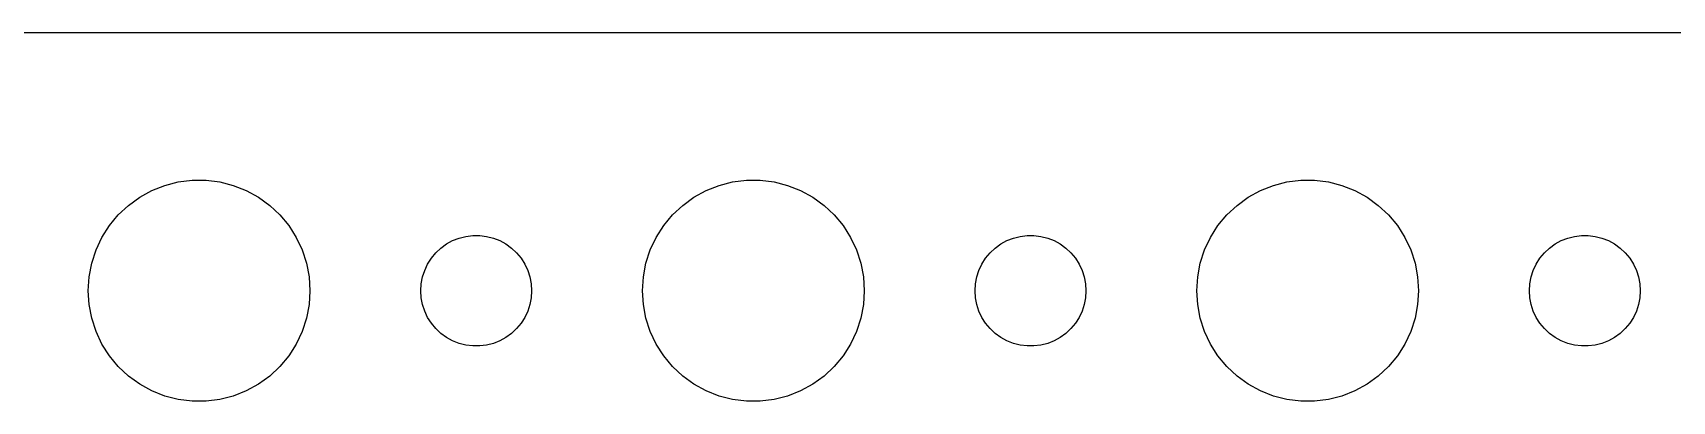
# Model space of a CAD drawing. Header units: metres. Extents: x -172 to 172, y -37 to 37.
# Drawn here: x 85.5 to 129.87, y 27.01 to 36.99 of the extents above; entities that cross this region are included whole.
import ezdxf

# ---------------------------------------------------------------- set-up
doc = ezdxf.new("R2010")
doc.units = ezdxf.units.M

msp = doc.modelspace()

# ---------------------------------------------------------------- linework, layer by layer
for p, q in [((167.314, 36.9901), (-167.314, 36.9901)), ((88.7227, 32.7145), (89.073, 32.8532)), ((89.073, 32.8532), (89.4379, 32.9469)), ((89.4379, 32.9469), (89.8116, 32.9941)), ((89.8116, 32.9941), (90.1884, 32.9941)), ((90.1884, 32.9941), (90.5621, 32.9469)), ((90.5621, 32.9469), (90.927, 32.8532)), ((90.927, 32.8532), (91.2773, 32.7145)), ((103.723, 32.7145), (104.073, 32.8532)), ((104.073, 32.8532), (104.438, 32.9469)), ((104.438, 32.9469), (104.812, 32.9941)), ((104.812, 32.9941), (105.188, 32.9941)), ((105.188, 32.9941), (105.562, 32.9469)), ((105.562, 32.9469), (105.927, 32.8532)), ((105.927, 32.8532), (106.277, 32.7145)), ((118.723, 32.7145), (119.073, 32.8532)), ((119.073, 32.8532), (119.438, 32.9469)), ((119.438, 32.9469), (119.812, 32.9941)), ((119.812, 32.9941), (120.188, 32.9941)), ((120.188, 32.9941), (120.562, 32.9469)), ((120.562, 32.9469), (120.927, 32.8532)), ((120.927, 32.8532), (121.277, 32.7145)), ((88.0877, 32.3115), (88.3925, 32.533)), ((88.3925, 32.533), (88.7227, 32.7145)), ((91.2773, 32.7145), (91.6075, 32.533)), ((91.6075, 32.533), (91.9123, 32.3115)), ((103.088, 32.3115), (103.393, 32.533)), ((103.393, 32.533), (103.723, 32.7145)), ((106.277, 32.7145), (106.607, 32.533)), ((106.607, 32.533), (106.912, 32.3115)), ((118.088, 32.3115), (118.393, 32.533)), ((118.393, 32.533), (118.723, 32.7145)), ((121.277, 32.7145), (121.607, 32.533)), ((121.607, 32.533), (121.912, 32.3115)), ((87.573, 31.7634), (87.8131, 32.0536)), ((87.8131, 32.0536), (88.0877, 32.3115)), ((91.9123, 32.3115), (92.1869, 32.0536)), ((92.1869, 32.0536), (92.427, 31.7634)), ((102.573, 31.7634), (102.813, 32.0536)), ((102.813, 32.0536), (103.088, 32.3115)), ((106.912, 32.3115), (107.187, 32.0536)), ((107.187, 32.0536), (107.427, 31.7634)), ((117.573, 31.7634), (117.813, 32.0536)), ((117.813, 32.0536), (118.088, 32.3115)), ((121.912, 32.3115), (122.187, 32.0536)), ((122.187, 32.0536), (122.427, 31.7634)), ((87.3711, 31.4453), (87.573, 31.7634)), ((92.427, 31.7634), (92.6289, 31.4453)), ((102.371, 31.4453), (102.573, 31.7634)), ((107.427, 31.7634), (107.629, 31.4453)), ((117.371, 31.4453), (117.573, 31.7634)), ((122.427, 31.7634), (122.629, 31.4453)), ((87.0943, 30.7461), (87.2107, 31.1044)), ((87.2107, 31.1044), (87.3711, 31.4453)), ((92.6289, 31.4453), (92.7893, 31.1044)), ((92.7893, 31.1044), (92.9057, 30.7461)), ((96.4065, 31.0268), (96.5439, 31.1558)), ((96.5439, 31.1558), (96.6963, 31.2665)), ((96.6963, 31.2665), (96.8613, 31.3572)), ((96.8613, 31.3572), (97.0365, 31.4266)), ((97.0365, 31.4266), (97.2189, 31.4734)), ((97.2189, 31.4734), (97.4058, 31.497)), ((97.4058, 31.497), (97.5942, 31.497)), ((97.5942, 31.497), (97.7811, 31.4734)), ((97.7811, 31.4734), (97.9635, 31.4266)), ((97.9635, 31.4266), (98.1387, 31.3572)), ((98.1387, 31.3572), (98.3037, 31.2665)), ((98.3037, 31.2665), (98.4561, 31.1558)), ((98.4561, 31.1558), (98.5934, 31.0268)), ((102.094, 30.7461), (102.211, 31.1044)), ((102.211, 31.1044), (102.371, 31.4453)), ((107.629, 31.4453), (107.789, 31.1044)), ((107.789, 31.1044), (107.906, 30.7461)), ((111.407, 31.0268), (111.544, 31.1558)), ((111.544, 31.1558), (111.696, 31.2665)), ((111.696, 31.2665), (111.861, 31.3572)), ((111.861, 31.3572), (112.036, 31.4266)), ((112.036, 31.4266), (112.219, 31.4734)), ((112.219, 31.4734), (112.406, 31.497)), ((112.406, 31.497), (112.594, 31.497)), ((112.594, 31.497), (112.781, 31.4734)), ((112.781, 31.4734), (112.964, 31.4266)), ((112.964, 31.4266), (113.139, 31.3572)), ((113.139, 31.3572), (113.304, 31.2665)), ((113.304, 31.2665), (113.456, 31.1558)), ((113.456, 31.1558), (113.593, 31.0268)), ((117.094, 30.7461), (117.211, 31.1044)), ((117.211, 31.1044), (117.371, 31.4453)), ((122.629, 31.4453), (122.789, 31.1044)), ((122.789, 31.1044), (122.906, 30.7461)), ((126.407, 31.0268), (126.544, 31.1558)), ((126.544, 31.1558), (126.696, 31.2665)), ((126.696, 31.2665), (126.861, 31.3572)), ((126.861, 31.3572), (127.036, 31.4266)), ((127.036, 31.4266), (127.219, 31.4734)), ((127.219, 31.4734), (127.406, 31.497)), ((127.406, 31.497), (127.594, 31.497)), ((127.594, 31.497), (127.781, 31.4734)), ((127.781, 31.4734), (127.964, 31.4266)), ((127.964, 31.4266), (128.139, 31.3572)), ((128.139, 31.3572), (128.304, 31.2665)), ((128.304, 31.2665), (128.456, 31.1558)), ((128.456, 31.1558), (128.593, 31.0268)), ((87.0237, 30.376), (87.0943, 30.7461)), ((92.9057, 30.7461), (92.9763, 30.376)), ((96.1053, 30.5522), (96.1855, 30.7226)), ((96.1855, 30.7226), (96.2865, 30.8817)), ((96.2865, 30.8817), (96.4065, 31.0268)), ((98.5934, 31.0268), (98.7135, 30.8817)), ((98.7135, 30.8817), (98.8145, 30.7226)), ((98.8145, 30.7226), (98.8947, 30.5522)), ((102.024, 30.376), (102.094, 30.7461)), ((107.906, 30.7461), (107.976, 30.376)), ((111.105, 30.5522), (111.186, 30.7226)), ((111.186, 30.7226), (111.286, 30.8817)), ((111.286, 30.8817), (111.407, 31.0268)), ((113.593, 31.0268), (113.714, 30.8817)), ((113.714, 30.8817), (113.814, 30.7226)), ((113.814, 30.7226), (113.895, 30.5522)), ((117.024, 30.376), (117.094, 30.7461)), ((122.906, 30.7461), (122.976, 30.376)), ((126.105, 30.5522), (126.186, 30.7226)), ((126.186, 30.7226), (126.286, 30.8817)), ((126.286, 30.8817), (126.407, 31.0268)), ((128.593, 31.0268), (128.714, 30.8817)), ((128.714, 30.8817), (128.814, 30.7226)), ((128.814, 30.7226), (128.895, 30.5522)), ((87, 30), (87.0237, 30.376)), ((92.9763, 30.376), (93, 30)), ((96, 30), (96.0118, 30.188)), ((96.0118, 30.188), (96.0471, 30.373)), ((96.0471, 30.373), (96.1053, 30.5522)), ((98.8947, 30.5522), (98.9529, 30.373)), ((98.9529, 30.373), (98.9882, 30.188)), ((98.9882, 30.188), (99, 30)), ((102, 30), (102.024, 30.376)), ((107.976, 30.376), (108, 30)), ((111, 30), (111.012, 30.188)), ((111.012, 30.188), (111.047, 30.373)), ((111.047, 30.373), (111.105, 30.5522)), ((113.895, 30.5522), (113.953, 30.373)), ((113.953, 30.373), (113.988, 30.188)), ((113.988, 30.188), (114, 30)), ((117, 30), (117.024, 30.376)), ((122.976, 30.376), (123, 30)), ((126, 30), (126.012, 30.188)), ((126.012, 30.188), (126.047, 30.373)), ((126.047, 30.373), (126.105, 30.5522)), ((128.895, 30.5522), (128.953, 30.373)), ((128.953, 30.373), (128.988, 30.188)), ((128.988, 30.188), (129, 30)), ((87.0237, 29.624), (87, 30)), ((93, 30), (92.9763, 29.624)), ((96.0118, 29.812), (96, 30)), ((96.0471, 29.627), (96.0118, 29.812)), ((98.9882, 29.812), (98.9529, 29.627)), ((99, 30), (98.9882, 29.812)), ((102.024, 29.624), (102, 30)), ((108, 30), (107.976, 29.624)), ((111.012, 29.812), (111, 30)), ((111.047, 29.627), (111.012, 29.812)), ((113.988, 29.812), (113.953, 29.627)), ((114, 30), (113.988, 29.812)), ((117.024, 29.624), (117, 30)), ((123, 30), (122.976, 29.624)), ((126.012, 29.812), (126, 30)), ((126.047, 29.627), (126.012, 29.812)), ((128.988, 29.812), (128.953, 29.627)), ((129, 30), (128.988, 29.812)), ((87.0943, 29.2539), (87.0237, 29.624)), ((92.9763, 29.624), (92.9057, 29.2539)), ((96.1053, 29.4478), (96.0471, 29.627)), ((96.1855, 29.2774), (96.1053, 29.4478)), ((98.8947, 29.4478), (98.8145, 29.2774)), ((98.9529, 29.627), (98.8947, 29.4478)), ((102.094, 29.2539), (102.024, 29.624)), ((107.976, 29.624), (107.906, 29.2539)), ((111.105, 29.4478), (111.047, 29.627)), ((111.186, 29.2774), (111.105, 29.4478)), ((113.895, 29.4478), (113.814, 29.2774)), ((113.953, 29.627), (113.895, 29.4478)), ((117.094, 29.2539), (117.024, 29.624)), ((122.976, 29.624), (122.906, 29.2539)), ((126.105, 29.4478), (126.047, 29.627)), ((126.186, 29.2774), (126.105, 29.4478)), ((128.895, 29.4478), (128.814, 29.2774)), ((128.953, 29.627), (128.895, 29.4478)), ((87.2107, 28.8956), (87.0943, 29.2539)), ((87.3711, 28.5547), (87.2107, 28.8956)), ((92.7893, 28.8956), (92.6289, 28.5547)), ((92.9057, 29.2539), (92.7893, 28.8956)), ((96.2865, 29.1183), (96.1855, 29.2774)), ((96.4065, 28.9732), (96.2865, 29.1183)), ((96.5439, 28.8442), (96.4065, 28.9732)), ((96.6963, 28.7335), (96.5439, 28.8442)), ((98.4561, 28.8442), (98.3037, 28.7335)), ((98.5934, 28.9732), (98.4561, 28.8442)), ((98.7135, 29.1183), (98.5934, 28.9732)), ((98.8145, 29.2774), (98.7135, 29.1183)), ((102.211, 28.8956), (102.094, 29.2539)), ((102.371, 28.5547), (102.211, 28.8956)), ((107.789, 28.8956), (107.629, 28.5547)), ((107.906, 29.2539), (107.789, 28.8956)), ((111.286, 29.1183), (111.186, 29.2774)), ((111.407, 28.9732), (111.286, 29.1183)), ((111.544, 28.8442), (111.407, 28.9732)), ((111.696, 28.7335), (111.544, 28.8442)), ((113.456, 28.8442), (113.304, 28.7335)), ((113.593, 28.9732), (113.456, 28.8442)), ((113.714, 29.1183), (113.593, 28.9732)), ((113.814, 29.2774), (113.714, 29.1183)), ((117.211, 28.8956), (117.094, 29.2539)), ((117.371, 28.5547), (117.211, 28.8956)), ((122.789, 28.8956), (122.629, 28.5547)), ((122.906, 29.2539), (122.789, 28.8956)), ((126.286, 29.1183), (126.186, 29.2774)), ((126.407, 28.9732), (126.286, 29.1183)), ((126.544, 28.8442), (126.407, 28.9732)), ((126.696, 28.7335), (126.544, 28.8442)), ((128.456, 28.8442), (128.304, 28.7335)), ((128.593, 28.9732), (128.456, 28.8442)), ((128.714, 29.1183), (128.593, 28.9732)), ((128.814, 29.2774), (128.714, 29.1183)), ((87.573, 28.2366), (87.3711, 28.5547)), ((92.6289, 28.5547), (92.427, 28.2366)), ((96.8613, 28.6427), (96.6963, 28.7335)), ((97.0365, 28.5734), (96.8613, 28.6427)), ((97.2189, 28.5266), (97.0365, 28.5734)), ((97.4058, 28.503), (97.2189, 28.5266)), ((97.5942, 28.503), (97.4058, 28.503)), ((97.7811, 28.5266), (97.5942, 28.503)), ((97.9635, 28.5734), (97.7811, 28.5266)), ((98.1387, 28.6427), (97.9635, 28.5734)), ((98.3037, 28.7335), (98.1387, 28.6427)), ((102.573, 28.2366), (102.371, 28.5547)), ((107.629, 28.5547), (107.427, 28.2366)), ((111.861, 28.6427), (111.696, 28.7335)), ((112.036, 28.5734), (111.861, 28.6427)), ((112.219, 28.5266), (112.036, 28.5734)), ((112.406, 28.503), (112.219, 28.5266)), ((112.594, 28.503), (112.406, 28.503)), ((112.781, 28.5266), (112.594, 28.503)), ((112.964, 28.5734), (112.781, 28.5266)), ((113.139, 28.6427), (112.964, 28.5734)), ((113.304, 28.7335), (113.139, 28.6427)), ((117.573, 28.2366), (117.371, 28.5547)), ((122.629, 28.5547), (122.427, 28.2366)), ((126.861, 28.6427), (126.696, 28.7335)), ((127.036, 28.5734), (126.861, 28.6427)), ((127.219, 28.5266), (127.036, 28.5734)), ((127.406, 28.503), (127.219, 28.5266)), ((127.594, 28.503), (127.406, 28.503)), ((127.781, 28.5266), (127.594, 28.503)), ((127.964, 28.5734), (127.781, 28.5266)), ((128.139, 28.6427), (127.964, 28.5734)), ((128.304, 28.7335), (128.139, 28.6427)), ((87.8131, 27.9464), (87.573, 28.2366)), ((92.427, 28.2366), (92.1869, 27.9464)), ((102.813, 27.9464), (102.573, 28.2366)), ((107.427, 28.2366), (107.187, 27.9464)), ((117.813, 27.9464), (117.573, 28.2366)), ((122.427, 28.2366), (122.187, 27.9464)), ((88.0877, 27.6884), (87.8131, 27.9464)), ((88.3925, 27.467), (88.0877, 27.6884)), ((91.9123, 27.6884), (91.6075, 27.467)), ((92.1869, 27.9464), (91.9123, 27.6884)), ((103.088, 27.6884), (102.813, 27.9464)), ((103.393, 27.467), (103.088, 27.6884)), ((106.912, 27.6884), (106.607, 27.467)), ((107.187, 27.9464), (106.912, 27.6884)), ((118.088, 27.6884), (117.813, 27.9464)), ((118.393, 27.467), (118.088, 27.6884)), ((121.912, 27.6884), (121.607, 27.467)), ((122.187, 27.9464), (121.912, 27.6884)), ((88.7227, 27.2855), (88.3925, 27.467)), ((89.073, 27.1468), (88.7227, 27.2855)), ((89.4379, 27.0531), (89.073, 27.1468)), ((90.927, 27.1468), (90.5621, 27.0531)), ((91.2773, 27.2855), (90.927, 27.1468)), ((91.6075, 27.467), (91.2773, 27.2855)), ((103.723, 27.2855), (103.393, 27.467)), ((104.073, 27.1468), (103.723, 27.2855)), ((104.438, 27.0531), (104.073, 27.1468)), ((105.927, 27.1468), (105.562, 27.0531)), ((106.277, 27.2855), (105.927, 27.1468)), ((106.607, 27.467), (106.277, 27.2855)), ((118.723, 27.2855), (118.393, 27.467)), ((119.073, 27.1468), (118.723, 27.2855)), ((119.438, 27.0531), (119.073, 27.1468)), ((120.927, 27.1468), (120.562, 27.0531)), ((121.277, 27.2855), (120.927, 27.1468)), ((121.607, 27.467), (121.277, 27.2855)), ((89.8116, 27.0059), (89.4379, 27.0531)), ((90.1884, 27.0059), (89.8116, 27.0059)), ((90.5621, 27.0531), (90.1884, 27.0059)), ((104.812, 27.0059), (104.438, 27.0531)), ((105.188, 27.0059), (104.812, 27.0059)), ((105.562, 27.0531), (105.188, 27.0059)), ((119.812, 27.0059), (119.438, 27.0531)), ((120.188, 27.0059), (119.812, 27.0059)), ((120.562, 27.0531), (120.188, 27.0059))]:
    msp.add_line(p, q)

doc.saveas('drawing.dxf')
